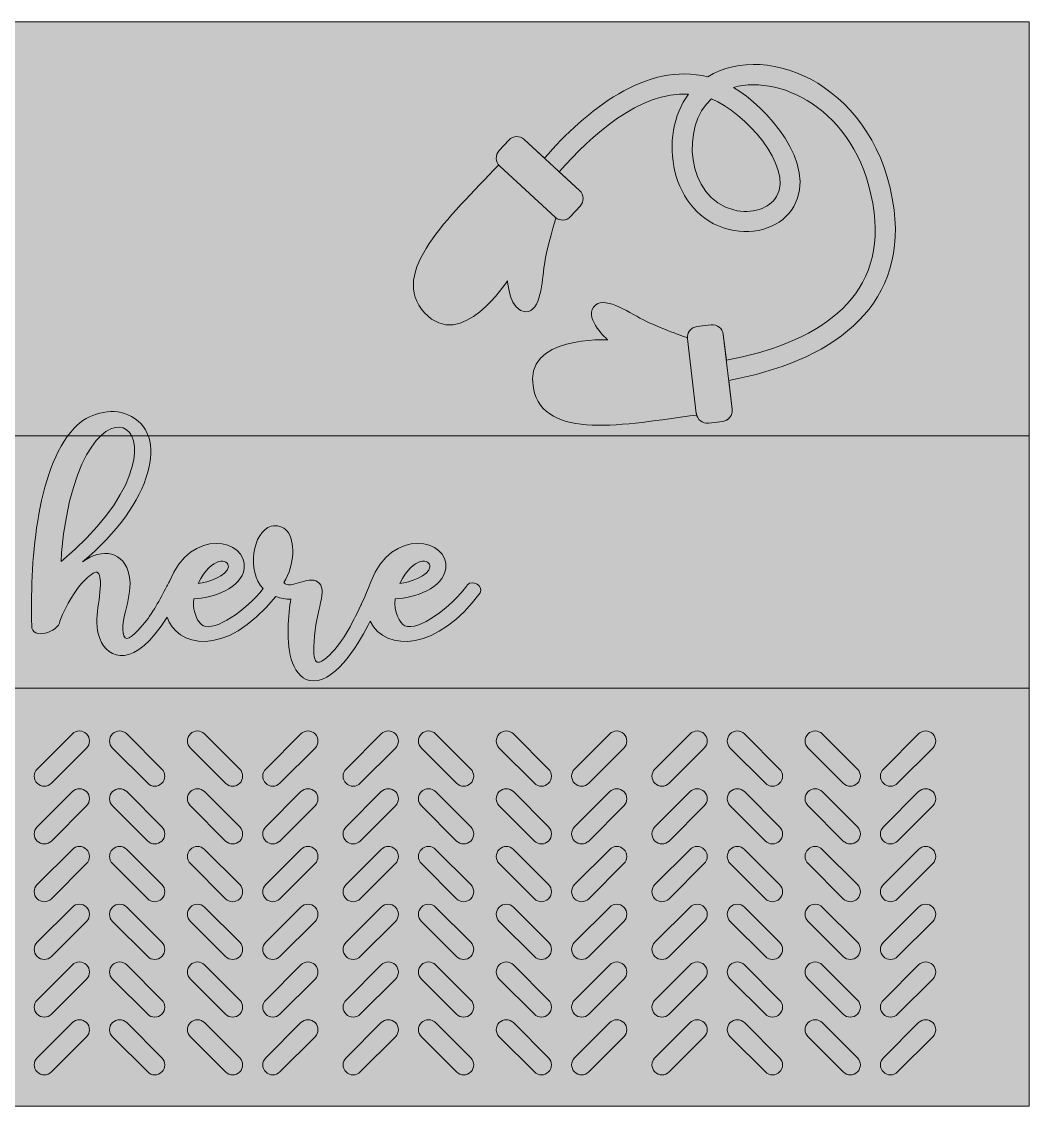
# Model space of a CAD drawing. Header units: inches. Extents: x 0 to 864, y 0 to 432.
# Drawn here: x 462.7 to 864, y 0 to 432 of the extents above; entities that cross this region are included whole.
import ezdxf

# ---------------------------------------------------------------- set-up
doc = ezdxf.new("R2010")
doc.units = ezdxf.units.IN
doc.header["$MEASUREMENT"] = 0
doc.layers.add('_U+0421_U+043B_U+043E_U+0439 1', color=7, linetype='Continuous')

# ---------------------------------------------------------------- blocks, each defined once
blk = doc.blocks.new('block 2')
at = {"layer": '_U+0421_U+043B_U+043E_U+0439 1', "true_color": 0x007a43}
h = blk.add_hatch(color=116, dxfattribs=at)
h.dxf.hatch_style = 2
edge = h.paths.add_edge_path()
edge.add_spline(control_points=[(810.13, 357.04), (803.95, 406), (759.97, 424.88), (735.94, 410.03), (711.52, 416.21), (687.45, 396.64), (670.92, 377.65), (670.92, 377.65), (662.89, 385.07), (662.89, 385.07), (661.12, 386.7), (658.37, 386.6), (656.73, 384.83), (656.73, 384.83), (652.87, 380.65), (652.87, 380.65), (651.24, 378.89), (651.34, 376.13), (653.11, 374.49), (653.11, 374.49), (652.66, 374.91), (652.66, 374.91), (632.81, 354), (608.54, 331.99), (623.17, 316.04), (637.79, 300.1), (656.15, 328.76), (656.15, 328.76), (656.15, 328.76), (657.19, 316.44), (663.42, 316.47), (669.65, 316.5), (669.87, 328.47), (670.88, 335.33), (671.9, 342.19), (675.43, 353.87), (675.43, 353.87), (675.43, 353.87), (675.27, 354.02), (675.27, 354.02), (677.04, 352.52), (679.69, 352.66), (681.28, 354.38), (681.28, 354.38), (685.14, 358.55), (685.14, 358.55), (686.77, 360.32), (686.67, 363.08), (684.9, 364.71), (684.9, 364.71), (676.83, 372.18), (676.83, 372.18), (689.55, 386.84), (708.86, 404.21), (728.32, 403.14), (715.99, 387.02), (720.79, 355.12), (744.43, 349.24), (755.04, 346.61), (765.67, 350.39), (770.29, 358.44), (779.9, 375.2), (759.18, 398.31), (746.16, 405.83), (765.84, 411.27), (797.2, 395.64), (802.19, 356.04), (806.63, 320.82), (778.4, 303.73), (743.36, 297.16), (743.36, 297.16), (742.13, 307.43), (742.13, 307.43), (741.84, 309.82), (739.67, 311.53), (737.28, 311.24), (737.28, 311.24), (731.64, 310.56), (731.64, 310.56), (729.31, 310.28), (727.65, 308.22), (727.82, 305.91), (727.82, 305.91), (727.8, 306.12), (727.8, 306.12), (727.8, 306.12), (716.27, 310.12), (710.12, 313.32), (703.97, 316.53), (694.15, 323.37), (690.46, 318.35), (686.78, 313.32), (696.15, 305.25), (696.15, 305.25), (696.15, 305.25), (662.17, 307.21), (666.5, 286.01), (670.83, 264.81), (702.89, 271.54), (731.47, 275.34), (731.47, 275.34), (731.4, 275.94), (731.4, 275.94), (731.68, 273.56), (733.85, 271.85), (736.24, 272.14), (736.24, 272.14), (741.89, 272.81), (741.89, 272.81), (744.28, 273.1), (745.99, 275.27), (745.7, 277.66), (745.7, 277.66), (744.32, 289.13), (744.32, 289.13), (783.91, 296.39), (815.16, 317.11), (810.13, 357.04)], knot_values=[0, 0, 0, 0, 1, 1, 1, 2, 2, 2, 3, 3, 3, 4, 4, 4, 5, 5, 5, 6, 6, 6, 7, 7, 7, 8, 8, 8, 9, 9, 9, 10, 10, 10, 11, 11, 11, 12, 12, 12, 13, 13, 13, 14, 14, 14, 15, 15, 15, 16, 16, 16, 17, 17, 17, 18, 18, 18, 19, 19, 19, 20, 20, 20, 21, 21, 21, 22, 22, 22, 23, 23, 23, 24, 24, 24, 25, 25, 25, 26, 26, 26, 27, 27, 27, 28, 28, 28, 29, 29, 29, 30, 30, 30, 31, 31, 31, 32, 32, 32, 33, 33, 33, 34, 34, 34, 35, 35, 35, 36, 36, 36, 37, 37, 37, 38, 38, 38, 39, 39, 39, 39], degree=3, periodic=1)
edge = h.paths.add_edge_path()
edge.add_spline(control_points=[(763.35, 362.42), (760.55, 357.53), (753.4, 355.25), (746.36, 357), (727.15, 361.77), (725.22, 390.6), (737.37, 401.21), (750.51, 396.21), (770.12, 374.23), (763.35, 362.42)], knot_values=[0, 0, 0, 0, 1, 1, 1, 2, 2, 2, 3, 3, 3, 3], degree=3, periodic=1)
at = {"layer": '_U+0421_U+043B_U+043E_U+0439 1', "true_color": 0xc10021}
h = blk.add_hatch(color=242, dxfattribs=at)
h.dxf.hatch_style = 2
edge = h.paths.add_edge_path()
edge.add_spline(control_points=[(675.43, 353.87), (675.43, 353.87), (675.27, 354.01), (675.27, 354.01), (677.04, 352.52), (679.69, 352.65), (681.28, 354.37), (681.28, 354.37), (685.14, 358.55), (685.14, 358.55), (686.77, 360.32), (686.67, 363.07), (684.9, 364.71), (684.9, 364.71), (662.89, 385.07), (662.89, 385.07), (661.12, 386.7), (658.37, 386.6), (656.73, 384.83), (656.73, 384.83), (652.87, 380.65), (652.87, 380.65), (651.24, 378.89), (651.34, 376.13), (653.11, 374.49), (653.11, 374.49), (652.66, 374.91), (652.66, 374.91), (632.81, 354), (608.54, 331.99), (623.17, 316.04), (637.8, 300.1), (656.15, 328.76), (656.15, 328.76), (656.15, 328.76), (657.19, 316.44), (663.42, 316.47), (669.65, 316.5), (669.87, 328.47), (670.88, 335.33), (671.9, 342.19), (675.43, 353.87), (675.43, 353.87)], knot_values=[0, 0, 0, 0, 1, 1, 1, 2, 2, 2, 3, 3, 3, 4, 4, 4, 5, 5, 5, 6, 6, 6, 7, 7, 7, 8, 8, 8, 9, 9, 9, 10, 10, 10, 11, 11, 11, 12, 12, 12, 13, 13, 13, 14, 14, 14, 14], degree=3, periodic=1)
at = {"layer": '_U+0421_U+043B_U+043E_U+0439 1', "true_color": 0xbbfcff}
h = blk.add_hatch(color=131, dxfattribs=at)
h.dxf.hatch_style = 2
edge = h.paths.add_edge_path()
edge.add_spline(control_points=[(675.12, 354.13), (675.12, 354.13), (653.11, 374.49), (653.11, 374.49), (651.34, 376.13), (651.23, 378.89), (652.87, 380.65), (652.87, 380.65), (656.73, 384.83), (656.73, 384.83), (658.37, 386.6), (661.12, 386.7), (662.89, 385.07), (662.89, 385.07), (684.9, 364.71), (684.9, 364.71), (686.67, 363.07), (686.77, 360.32), (685.14, 358.55), (685.14, 358.55), (681.28, 354.37), (681.28, 354.37), (679.64, 352.61), (676.88, 352.5), (675.12, 354.13)], knot_values=[0, 0, 0, 0, 1, 1, 1, 2, 2, 2, 3, 3, 3, 4, 4, 4, 5, 5, 5, 6, 6, 6, 7, 7, 7, 8, 8, 8, 8], degree=3, periodic=1)
at = {"layer": '_U+0421_U+043B_U+043E_U+0439 1', "true_color": 0xc10021}
h = blk.add_hatch(color=242, dxfattribs=at)
h.dxf.hatch_style = 2
edge = h.paths.add_edge_path()
edge.add_spline(control_points=[(745.7, 277.66), (745.7, 277.66), (742.13, 307.43), (742.13, 307.43), (741.84, 309.82), (739.67, 311.53), (737.28, 311.24), (737.28, 311.24), (731.64, 310.56), (731.64, 310.56), (729.31, 310.28), (727.65, 308.22), (727.82, 305.91), (727.82, 305.91), (727.8, 306.12), (727.8, 306.12), (727.8, 306.12), (716.27, 310.12), (710.12, 313.32), (703.97, 316.53), (694.15, 323.37), (690.47, 318.35), (686.78, 313.32), (696.15, 305.25), (696.15, 305.25), (696.15, 305.25), (662.17, 307.21), (666.5, 286.01), (670.83, 264.81), (702.89, 271.54), (731.47, 275.34), (731.47, 275.34), (731.4, 275.94), (731.4, 275.94), (731.69, 273.55), (733.85, 271.85), (736.24, 272.14), (736.24, 272.14), (741.89, 272.81), (741.89, 272.81), (744.28, 273.1), (745.98, 275.27), (745.7, 277.66)], knot_values=[0, 0, 0, 0, 1, 1, 1, 2, 2, 2, 3, 3, 3, 4, 4, 4, 5, 5, 5, 6, 6, 6, 7, 7, 7, 8, 8, 8, 9, 9, 9, 10, 10, 10, 11, 11, 11, 12, 12, 12, 13, 13, 13, 14, 14, 14, 14], degree=3, periodic=1)
at = {"layer": '_U+0421_U+043B_U+043E_U+0439 1', "true_color": 0xbbfcff}
h = blk.add_hatch(color=131, dxfattribs=at)
h.dxf.hatch_style = 2
edge = h.paths.add_edge_path()
edge.add_spline(control_points=[(727.83, 305.71), (727.83, 305.71), (731.39, 275.95), (731.39, 275.95), (731.68, 273.56), (733.85, 271.85), (736.24, 272.14), (736.24, 272.14), (741.89, 272.82), (741.89, 272.82), (744.28, 273.1), (745.98, 275.27), (745.7, 277.66), (745.7, 277.66), (742.13, 307.43), (742.13, 307.43), (741.84, 309.82), (739.67, 311.53), (737.28, 311.24), (737.28, 311.24), (731.64, 310.56), (731.64, 310.56), (729.25, 310.28), (727.54, 308.11), (727.83, 305.71)], knot_values=[0, 0, 0, 0, 1, 1, 1, 2, 2, 2, 3, 3, 3, 4, 4, 4, 5, 5, 5, 6, 6, 6, 7, 7, 7, 8, 8, 8, 8], degree=3, periodic=1)
at = {"layer": '_U+0421_U+043B_U+043E_U+0439 1', "lineweight": 0}
for points, knots in [([(810.13, 357.04), (803.95, 406), (759.97, 424.88), (735.94, 410.03), (711.52, 416.21), (687.45, 396.64), (670.92, 377.65), (670.92, 377.65), (662.89, 385.07), (662.89, 385.07), (661.12, 386.7), (658.37, 386.6), (656.73, 384.83), (656.73, 384.83), (652.87, 380.65), (652.87, 380.65), (651.24, 378.89), (651.34, 376.13), (653.11, 374.49), (653.11, 374.49), (652.66, 374.91), (652.66, 374.91), (632.81, 354), (608.54, 331.99), (623.17, 316.04), (637.79, 300.1), (656.15, 328.76), (656.15, 328.76), (656.15, 328.76), (657.19, 316.44), (663.42, 316.47), (669.65, 316.5), (669.87, 328.47), (670.88, 335.33), (671.9, 342.19), (675.43, 353.87), (675.43, 353.87), (675.43, 353.87), (675.27, 354.02), (675.27, 354.02), (677.04, 352.52), (679.69, 352.66), (681.28, 354.38), (681.28, 354.38), (685.14, 358.55), (685.14, 358.55), (686.77, 360.32), (686.67, 363.08), (684.9, 364.71), (684.9, 364.71), (676.83, 372.18), (676.83, 372.18), (689.55, 386.84), (708.86, 404.21), (728.32, 403.14), (715.99, 387.02), (720.79, 355.12), (744.43, 349.24), (755.04, 346.61), (765.67, 350.39), (770.29, 358.44), (779.9, 375.2), (759.18, 398.31), (746.16, 405.83), (765.84, 411.27), (797.2, 395.64), (802.19, 356.04), (806.63, 320.82), (778.4, 303.73), (743.36, 297.16), (743.36, 297.16), (742.13, 307.43), (742.13, 307.43), (741.84, 309.82), (739.67, 311.53), (737.28, 311.24), (737.28, 311.24), (731.64, 310.56), (731.64, 310.56), (729.31, 310.28), (727.65, 308.22), (727.82, 305.91), (727.82, 305.91), (727.8, 306.12), (727.8, 306.12), (727.8, 306.12), (716.27, 310.12), (710.12, 313.32), (703.97, 316.53), (694.15, 323.37), (690.46, 318.35), (686.78, 313.32), (696.15, 305.25), (696.15, 305.25), (696.15, 305.25), (662.17, 307.21), (666.5, 286.01), (670.83, 264.81), (702.89, 271.54), (731.47, 275.34), (731.47, 275.34), (731.4, 275.94), (731.4, 275.94), (731.68, 273.56), (733.85, 271.85), (736.24, 272.14), (736.24, 272.14), (741.89, 272.81), (741.89, 272.81), (744.28, 273.1), (745.99, 275.27), (745.7, 277.66), (745.7, 277.66), (744.32, 289.13), (744.32, 289.13), (783.91, 296.39), (815.16, 317.11), (810.13, 357.04)], [0, 0, 0, 0, 1, 1, 1, 2, 2, 2, 3, 3, 3, 4, 4, 4, 5, 5, 5, 6, 6, 6, 7, 7, 7, 8, 8, 8, 9, 9, 9, 10, 10, 10, 11, 11, 11, 12, 12, 12, 13, 13, 13, 14, 14, 14, 15, 15, 15, 16, 16, 16, 17, 17, 17, 18, 18, 18, 19, 19, 19, 20, 20, 20, 21, 21, 21, 22, 22, 22, 23, 23, 23, 24, 24, 24, 25, 25, 25, 26, 26, 26, 27, 27, 27, 28, 28, 28, 29, 29, 29, 30, 30, 30, 31, 31, 31, 32, 32, 32, 33, 33, 33, 34, 34, 34, 35, 35, 35, 36, 36, 36, 37, 37, 37, 38, 38, 38, 39, 39, 39, 39]), ([(763.35, 362.42), (760.55, 357.53), (753.4, 355.25), (746.36, 357), (727.15, 361.77), (725.22, 390.6), (737.37, 401.21), (750.51, 396.21), (770.12, 374.23), (763.35, 362.42)], [0, 0, 0, 0, 1, 1, 1, 2, 2, 2, 3, 3, 3, 3]), ([(675.43, 353.87), (675.43, 353.87), (675.27, 354.01), (675.27, 354.01), (677.04, 352.52), (679.69, 352.65), (681.28, 354.37), (681.28, 354.37), (685.14, 358.55), (685.14, 358.55), (686.77, 360.32), (686.67, 363.07), (684.9, 364.71), (684.9, 364.71), (662.89, 385.07), (662.89, 385.07), (661.12, 386.7), (658.37, 386.6), (656.73, 384.83), (656.73, 384.83), (652.87, 380.65), (652.87, 380.65), (651.24, 378.89), (651.34, 376.13), (653.11, 374.49), (653.11, 374.49), (652.66, 374.91), (652.66, 374.91), (632.81, 354), (608.54, 331.99), (623.17, 316.04), (637.8, 300.1), (656.15, 328.76), (656.15, 328.76), (656.15, 328.76), (657.19, 316.44), (663.42, 316.47), (669.65, 316.5), (669.87, 328.47), (670.88, 335.33), (671.9, 342.19), (675.43, 353.87), (675.43, 353.87)], [0, 0, 0, 0, 1, 1, 1, 2, 2, 2, 3, 3, 3, 4, 4, 4, 5, 5, 5, 6, 6, 6, 7, 7, 7, 8, 8, 8, 9, 9, 9, 10, 10, 10, 11, 11, 11, 12, 12, 12, 13, 13, 13, 14, 14, 14, 14]), ([(675.12, 354.13), (675.12, 354.13), (653.11, 374.49), (653.11, 374.49), (651.34, 376.13), (651.23, 378.89), (652.87, 380.65), (652.87, 380.65), (656.73, 384.83), (656.73, 384.83), (658.37, 386.6), (661.12, 386.7), (662.89, 385.07), (662.89, 385.07), (684.9, 364.71), (684.9, 364.71), (686.67, 363.07), (686.77, 360.32), (685.14, 358.55), (685.14, 358.55), (681.28, 354.37), (681.28, 354.37), (679.64, 352.61), (676.88, 352.5), (675.12, 354.13)], [0, 0, 0, 0, 1, 1, 1, 2, 2, 2, 3, 3, 3, 4, 4, 4, 5, 5, 5, 6, 6, 6, 7, 7, 7, 8, 8, 8, 8]), ([(745.7, 277.66), (745.7, 277.66), (742.13, 307.43), (742.13, 307.43), (741.84, 309.82), (739.67, 311.53), (737.28, 311.24), (737.28, 311.24), (731.64, 310.56), (731.64, 310.56), (729.31, 310.28), (727.65, 308.22), (727.82, 305.91), (727.82, 305.91), (727.8, 306.12), (727.8, 306.12), (727.8, 306.12), (716.27, 310.12), (710.12, 313.32), (703.97, 316.53), (694.15, 323.37), (690.47, 318.35), (686.78, 313.32), (696.15, 305.25), (696.15, 305.25), (696.15, 305.25), (662.17, 307.21), (666.5, 286.01), (670.83, 264.81), (702.89, 271.54), (731.47, 275.34), (731.47, 275.34), (731.4, 275.94), (731.4, 275.94), (731.69, 273.55), (733.85, 271.85), (736.24, 272.14), (736.24, 272.14), (741.89, 272.81), (741.89, 272.81), (744.28, 273.1), (745.98, 275.27), (745.7, 277.66)], [0, 0, 0, 0, 1, 1, 1, 2, 2, 2, 3, 3, 3, 4, 4, 4, 5, 5, 5, 6, 6, 6, 7, 7, 7, 8, 8, 8, 9, 9, 9, 10, 10, 10, 11, 11, 11, 12, 12, 12, 13, 13, 13, 14, 14, 14, 14]), ([(727.83, 305.71), (727.83, 305.71), (731.39, 275.95), (731.39, 275.95), (731.68, 273.56), (733.85, 271.85), (736.24, 272.14), (736.24, 272.14), (741.89, 272.82), (741.89, 272.82), (744.28, 273.1), (745.98, 275.27), (745.7, 277.66), (745.7, 277.66), (742.13, 307.43), (742.13, 307.43), (741.84, 309.82), (739.67, 311.53), (737.28, 311.24), (737.28, 311.24), (731.64, 310.56), (731.64, 310.56), (729.25, 310.28), (727.54, 308.11), (727.83, 305.71)], [0, 0, 0, 0, 1, 1, 1, 2, 2, 2, 3, 3, 3, 4, 4, 4, 5, 5, 5, 6, 6, 6, 7, 7, 7, 8, 8, 8, 8])]:
    blk.add_open_spline(points, degree=3, knots=knots, dxfattribs=at)
blk = doc.blocks.new('block 4')
at = {"layer": '_U+0421_U+043B_U+043E_U+0439 1', "true_color": 0x003a1e}
h = blk.add_hatch(color=118, dxfattribs=at)
h.dxf.hatch_style = 2
edge = h.paths.add_edge_path()
edge.add_spline(control_points=[(640.28, 207.74), (633.92, 198.74), (620.47, 189.03), (615.37, 191.39), (613.13, 192.43), (610.85, 196.96), (611.47, 202.15), (619.18, 202.38), (630.59, 206.47), (631.6, 214.15), (633.17, 226.06), (610.09, 230.81), (601.8, 208.92), (599.08, 202.14), (597.83, 199.59), (597.83, 199.59), (594.13, 191.95), (590.31, 184.05), (584.2, 178.71), (582.17, 176.98), (580.87, 176.65), (580.34, 176.93), (579.51, 177.35), (578.69, 179.72), (579.15, 185.03), (579.79, 197.94), (585.05, 205.84), (580.59, 208.93), (576.85, 211.52), (569.62, 205.58), (567.18, 208.6), (571.57, 215.83), (571.61, 225.28), (568.51, 229.03), (566.69, 230.92), (564.36, 231.65), (562.12, 231.03), (554.56, 228.96), (552.29, 212.92), (558.86, 206.21), (551.91, 197.39), (539.82, 189.21), (535.11, 191.39), (533.09, 192.32), (532.13, 195.04), (531.49, 197.11), (531.07, 198.46), (530.97, 200.15), (531.21, 202.15), (538.92, 202.38), (550.33, 206.47), (551.34, 214.15), (552.91, 226.06), (529.91, 230.76), (521.57, 209.01), (521.22, 208.67), (520.75, 207.65), (520.5, 207.16), (517.78, 201.83), (514.76, 196.13), (510.99, 191.77), (508.76, 189.17), (504.23, 184.09), (503.4, 187.4), (501.54, 193.84), (507.27, 203.02), (505.58, 211.35), (503.57, 221.02), (494.88, 222.71), (486.95, 216.84), (515.01, 240.19), (522.01, 268.27), (504.97, 275.47), (498.22, 278.32), (489.26, 276.09), (483.65, 270.15), (468.1, 253.38), (466.05, 214.47), (466.71, 191.47), (466.5, 185.42), (477.64, 188.92), (477.91, 193.27), (483.71, 207.57), (490.96, 213.14), (492.77, 212.72), (493.23, 212.62), (493.64, 211.86), (493.89, 210.65), (495.03, 202.91), (490.57, 194.53), (493.83, 186.33), (496.95, 177.82), (507.82, 173.96), (520.6, 194.88), (524.32, 183.59), (543.2, 177.49), (563.89, 203.1), (565.96, 202.29), (568.02, 201.9), (569.87, 201.99), (569.16, 196.67), (567.52, 184.1), (570.6, 176.64), (572.09, 172.67), (574.67, 169.44), (578.9, 169.44), (588.69, 169.44), (597.54, 185.47), (601.53, 193.21), (607.55, 180.67), (628.74, 181.55), (645.31, 204.57), (646.94, 207.02), (642.08, 210), (640.28, 207.74)], knot_values=[0, 0, 0, 0, 1, 1, 1, 2, 2, 2, 3, 3, 3, 4, 4, 4, 5, 5, 5, 6, 6, 6, 7, 7, 7, 8, 8, 8, 9, 9, 9, 10, 10, 10, 11, 11, 11, 12, 12, 12, 13, 13, 13, 14, 14, 14, 15, 15, 15, 16, 16, 16, 17, 17, 17, 18, 18, 18, 19, 19, 19, 20, 20, 20, 21, 21, 21, 22, 22, 22, 23, 23, 23, 24, 24, 24, 25, 25, 25, 26, 26, 26, 27, 27, 27, 28, 28, 28, 29, 29, 29, 30, 30, 30, 31, 31, 31, 32, 32, 32, 33, 33, 33, 34, 34, 34, 35, 35, 35, 36, 36, 36, 37, 37, 37, 38, 38, 38, 38], degree=3, periodic=1)
edge = h.paths.add_edge_path()
edge.add_spline(control_points=[(613.31, 208.22), (618.76, 219.61), (625.63, 217.9), (625.29, 214.88), (624.86, 211.1), (617.08, 208.71), (613.31, 208.22)], knot_values=[0, 0, 0, 0, 1, 1, 1, 2, 2, 2, 2], degree=3, periodic=1)
edge = h.paths.add_edge_path()
edge.add_spline(control_points=[(478.38, 217.04), (478.38, 217.04), (478.58, 220.46), (478.58, 220.46), (486.21, 304.37), (540.16, 268.44), (478.38, 217.04)], knot_values=[0, 0, 0, 0, 1, 1, 1, 2, 2, 2, 2], degree=3, periodic=1)
edge = h.paths.add_edge_path()
edge.add_spline(control_points=[(533.05, 208.22), (538.51, 219.61), (545.37, 217.9), (545.03, 214.88), (544.61, 211.1), (536.82, 208.71), (533.05, 208.22)], knot_values=[0, 0, 0, 0, 1, 1, 1, 2, 2, 2, 2], degree=3, periodic=1)
at = {"layer": '_U+0421_U+043B_U+043E_U+0439 1', "lineweight": 0}
for points, knots in [([(478.38, 217.04), (478.38, 217.04), (478.58, 220.46), (478.58, 220.46), (486.21, 304.37), (540.16, 268.44), (478.38, 217.04)], [0, 0, 0, 0, 1, 1, 1, 2, 2, 2, 2]), ([(640.28, 207.74), (633.92, 198.74), (620.47, 189.03), (615.37, 191.39), (613.13, 192.43), (610.85, 196.96), (611.47, 202.15), (619.18, 202.38), (630.59, 206.47), (631.6, 214.15), (633.17, 226.06), (610.09, 230.81), (601.8, 208.92), (599.08, 202.14), (597.83, 199.59), (597.83, 199.59), (594.13, 191.95), (590.31, 184.05), (584.2, 178.71), (582.17, 176.98), (580.87, 176.65), (580.34, 176.93), (579.51, 177.35), (578.69, 179.72), (579.15, 185.03), (579.79, 197.94), (585.05, 205.84), (580.59, 208.93), (576.85, 211.52), (569.62, 205.58), (567.18, 208.6), (571.57, 215.83), (571.61, 225.28), (568.51, 229.03), (566.69, 230.92), (564.36, 231.65), (562.12, 231.03), (554.56, 228.96), (552.29, 212.92), (558.86, 206.21), (551.91, 197.39), (539.82, 189.21), (535.11, 191.39), (533.09, 192.32), (532.13, 195.04), (531.49, 197.11), (531.07, 198.46), (530.97, 200.15), (531.21, 202.15), (538.92, 202.38), (550.33, 206.47), (551.34, 214.15), (552.91, 226.06), (529.91, 230.76), (521.57, 209.01), (521.22, 208.67), (520.75, 207.65), (520.5, 207.16), (517.78, 201.83), (514.76, 196.13), (510.99, 191.77), (508.76, 189.17), (504.23, 184.09), (503.4, 187.4), (501.54, 193.84), (507.27, 203.02), (505.58, 211.35), (503.57, 221.02), (494.88, 222.71), (486.95, 216.84), (515.01, 240.19), (522.01, 268.27), (504.97, 275.47), (498.22, 278.32), (489.26, 276.09), (483.65, 270.15), (468.1, 253.38), (466.05, 214.47), (466.71, 191.47), (466.5, 185.42), (477.64, 188.92), (477.91, 193.27), (483.71, 207.57), (490.96, 213.14), (492.77, 212.72), (493.23, 212.62), (493.64, 211.86), (493.89, 210.65), (495.03, 202.91), (490.57, 194.53), (493.83, 186.33), (496.95, 177.82), (507.82, 173.96), (520.6, 194.88), (524.32, 183.59), (543.2, 177.49), (563.89, 203.1), (565.96, 202.29), (568.02, 201.9), (569.87, 201.99), (569.16, 196.67), (567.52, 184.1), (570.6, 176.64), (572.09, 172.67), (574.67, 169.44), (578.9, 169.44), (588.69, 169.44), (597.54, 185.47), (601.53, 193.21), (607.55, 180.67), (628.74, 181.55), (645.31, 204.57), (646.94, 207.02), (642.08, 210), (640.28, 207.74)], [0, 0, 0, 0, 1, 1, 1, 2, 2, 2, 3, 3, 3, 4, 4, 4, 5, 5, 5, 6, 6, 6, 7, 7, 7, 8, 8, 8, 9, 9, 9, 10, 10, 10, 11, 11, 11, 12, 12, 12, 13, 13, 13, 14, 14, 14, 15, 15, 15, 16, 16, 16, 17, 17, 17, 18, 18, 18, 19, 19, 19, 20, 20, 20, 21, 21, 21, 22, 22, 22, 23, 23, 23, 24, 24, 24, 25, 25, 25, 26, 26, 26, 27, 27, 27, 28, 28, 28, 29, 29, 29, 30, 30, 30, 31, 31, 31, 32, 32, 32, 33, 33, 33, 34, 34, 34, 35, 35, 35, 36, 36, 36, 37, 37, 37, 38, 38, 38, 38]), ([(533.05, 208.22), (538.51, 219.61), (545.37, 217.9), (545.03, 214.88), (544.61, 211.1), (536.82, 208.71), (533.05, 208.22)], [0, 0, 0, 0, 1, 1, 1, 2, 2, 2, 2]), ([(613.31, 208.22), (618.76, 219.61), (625.63, 217.9), (625.29, 214.88), (624.86, 211.1), (617.08, 208.71), (613.31, 208.22)], [0, 0, 0, 0, 1, 1, 1, 2, 2, 2, 2])]:
    blk.add_open_spline(points, degree=3, knots=knots, dxfattribs=at)

msp = doc.modelspace()

# ---------------------------------------------------------------- hatches: boundary and pattern name
at = {"layer": '_U+0421_U+043B_U+043E_U+0439 1', "true_color": 0xe8c792}
h = msp.add_hatch(color=31, dxfattribs=at)
h.dxf.hatch_style = 2
h.paths.add_polyline_path([(0.01, 432), (864, 432), (864, 0), (0.01, 0)])
at = {"layer": '_U+0421_U+043B_U+043E_U+0439 1', "true_color": 0xfff6e6}
h = msp.add_hatch(color=7, dxfattribs=at)
h.dxf.hatch_style = 2
h.paths.add_polyline_path([(0, 267), (864, 267), (864, 166.5), (0, 166.5)])

# ---------------------------------------------------------------- linework, layer by layer
at = {"layer": '_U+0421_U+043B_U+043E_U+0439 1', "lineweight": 0}
for points in [[(0.01, 432), (864, 432), (864, 0), (0.01, 0), (0.01, 432)], [(0, 267), (0, 0), (864, 0), (864, 267), (0, 267)], [(0, 267), (864, 267), (864, 166.5), (0, 166.5), (0, 267)]]:
    msp.add_lwpolyline(points, dxfattribs=at)
for points in [[(488.55, 142.67), (488.55, 142.67), (474.55, 128.67), (474.55, 128.67), (473.77, 127.89), (472.74, 127.5), (471.72, 127.5), (470.7, 127.5), (469.67, 127.89), (468.89, 128.67), (467.33, 130.23), (467.33, 132.77), (468.89, 134.33), (468.89, 134.33), (482.89, 148.33), (482.89, 148.33), (484.45, 149.89), (486.99, 149.89), (488.55, 148.33), (490.11, 146.77), (490.11, 144.23), (488.55, 142.67)], [(518.55, 128.67), (517.77, 127.89), (516.74, 127.5), (515.72, 127.5), (514.7, 127.5), (513.67, 127.89), (512.89, 128.67), (512.89, 128.67), (498.89, 142.67), (498.89, 142.67), (497.33, 144.23), (497.33, 146.77), (498.89, 148.33), (500.45, 149.89), (502.99, 149.89), (504.55, 148.33), (504.55, 148.33), (518.55, 134.33), (518.55, 134.33), (520.11, 132.77), (520.11, 130.23), (518.55, 128.67)], [(549.55, 128.67), (548.77, 127.89), (547.74, 127.5), (546.72, 127.5), (545.7, 127.5), (544.67, 127.89), (543.89, 128.67), (543.89, 128.67), (529.89, 142.67), (529.89, 142.67), (528.33, 144.23), (528.33, 146.77), (529.89, 148.33), (531.45, 149.89), (533.99, 149.89), (535.55, 148.33), (535.55, 148.33), (549.55, 134.33), (549.55, 134.33), (551.11, 132.77), (551.11, 130.23), (549.55, 128.67)], [(579.55, 142.67), (579.55, 142.67), (565.55, 128.67), (565.55, 128.67), (564.77, 127.89), (563.74, 127.5), (562.72, 127.5), (561.7, 127.5), (560.67, 127.89), (559.89, 128.67), (558.33, 130.23), (558.33, 132.77), (559.89, 134.33), (559.89, 134.33), (573.89, 148.33), (573.89, 148.33), (575.45, 149.89), (577.99, 149.89), (579.55, 148.33), (581.11, 146.77), (581.11, 144.23), (579.55, 142.67)], [(611.55, 142.67), (611.55, 142.67), (597.55, 128.67), (597.55, 128.67), (596.77, 127.89), (595.74, 127.5), (594.72, 127.5), (593.7, 127.5), (592.67, 127.89), (591.89, 128.67), (590.33, 130.23), (590.33, 132.77), (591.89, 134.33), (591.89, 134.33), (605.89, 148.33), (605.89, 148.33), (607.45, 149.89), (609.99, 149.89), (611.55, 148.33), (613.11, 146.77), (613.11, 144.23), (611.55, 142.67)], [(641.55, 128.67), (640.77, 127.89), (639.74, 127.5), (638.72, 127.5), (637.7, 127.5), (636.67, 127.89), (635.89, 128.67), (635.89, 128.67), (621.89, 142.67), (621.89, 142.67), (620.33, 144.23), (620.33, 146.77), (621.89, 148.33), (623.45, 149.89), (625.99, 149.89), (627.55, 148.33), (627.55, 148.33), (641.55, 134.33), (641.55, 134.33), (643.11, 132.77), (643.11, 130.23), (641.55, 128.67)], [(672.55, 128.67), (671.77, 127.89), (670.74, 127.5), (669.72, 127.5), (668.7, 127.5), (667.67, 127.89), (666.89, 128.67), (666.89, 128.67), (652.89, 142.67), (652.89, 142.67), (651.33, 144.23), (651.33, 146.77), (652.89, 148.33), (654.45, 149.89), (656.99, 149.89), (658.55, 148.33), (658.55, 148.33), (672.55, 134.33), (672.55, 134.33), (674.11, 132.77), (674.11, 130.23), (672.55, 128.67)], [(702.55, 142.67), (702.55, 142.67), (688.55, 128.67), (688.55, 128.67), (687.77, 127.89), (686.74, 127.5), (685.72, 127.5), (684.7, 127.5), (683.67, 127.89), (682.89, 128.67), (681.33, 130.23), (681.33, 132.77), (682.89, 134.33), (682.89, 134.33), (696.89, 148.33), (696.89, 148.33), (698.45, 149.89), (700.99, 149.89), (702.55, 148.33), (704.11, 146.77), (704.11, 144.23), (702.55, 142.67)], [(734.55, 142.67), (734.55, 142.67), (720.55, 128.67), (720.55, 128.67), (719.77, 127.89), (718.74, 127.5), (717.72, 127.5), (716.7, 127.5), (715.67, 127.89), (714.89, 128.67), (713.33, 130.23), (713.33, 132.77), (714.89, 134.33), (714.89, 134.33), (728.89, 148.33), (728.89, 148.33), (730.45, 149.89), (732.99, 149.89), (734.55, 148.33), (736.11, 146.77), (736.11, 144.23), (734.55, 142.67)], [(764.55, 128.67), (763.77, 127.89), (762.74, 127.5), (761.72, 127.5), (760.7, 127.5), (759.67, 127.89), (758.89, 128.67), (758.89, 128.67), (744.89, 142.67), (744.89, 142.67), (743.33, 144.23), (743.33, 146.77), (744.89, 148.33), (746.45, 149.89), (748.99, 149.89), (750.55, 148.33), (750.55, 148.33), (764.55, 134.33), (764.55, 134.33), (766.11, 132.77), (766.11, 130.23), (764.55, 128.67)], [(795.55, 128.67), (794.77, 127.89), (793.74, 127.5), (792.72, 127.5), (791.7, 127.5), (790.67, 127.89), (789.89, 128.67), (789.89, 128.67), (775.89, 142.67), (775.89, 142.67), (774.33, 144.23), (774.33, 146.77), (775.89, 148.33), (777.45, 149.89), (779.99, 149.89), (781.55, 148.33), (781.55, 148.33), (795.55, 134.33), (795.55, 134.33), (797.11, 132.77), (797.11, 130.23), (795.55, 128.67)], [(825.55, 142.67), (825.55, 142.67), (811.55, 128.67), (811.55, 128.67), (810.77, 127.89), (809.74, 127.5), (808.72, 127.5), (807.7, 127.5), (806.67, 127.89), (805.89, 128.67), (804.33, 130.23), (804.33, 132.77), (805.89, 134.33), (805.89, 134.33), (819.89, 148.33), (819.89, 148.33), (821.45, 149.89), (823.99, 149.89), (825.55, 148.33), (827.11, 146.77), (827.11, 144.23), (825.55, 142.67)], [(488.55, 119.67), (488.55, 119.67), (474.55, 105.67), (474.55, 105.67), (473.77, 104.89), (472.74, 104.5), (471.72, 104.5), (470.7, 104.5), (469.67, 104.89), (468.89, 105.67), (467.33, 107.23), (467.33, 109.77), (468.89, 111.33), (468.89, 111.33), (482.89, 125.33), (482.89, 125.33), (484.45, 126.89), (486.99, 126.89), (488.55, 125.33), (490.11, 123.77), (490.11, 121.23), (488.55, 119.67)], [(518.55, 105.67), (517.77, 104.89), (516.74, 104.5), (515.72, 104.5), (514.7, 104.5), (513.67, 104.89), (512.89, 105.67), (512.89, 105.67), (498.89, 119.67), (498.89, 119.67), (497.33, 121.23), (497.33, 123.77), (498.89, 125.33), (500.45, 126.89), (502.99, 126.89), (504.55, 125.33), (504.55, 125.33), (518.55, 111.33), (518.55, 111.33), (520.11, 109.77), (520.11, 107.23), (518.55, 105.67)], [(549.55, 105.67), (548.77, 104.89), (547.74, 104.5), (546.72, 104.5), (545.7, 104.5), (544.67, 104.89), (543.89, 105.67), (543.89, 105.67), (529.89, 119.67), (529.89, 119.67), (528.33, 121.23), (528.33, 123.77), (529.89, 125.33), (531.45, 126.89), (533.99, 126.89), (535.55, 125.33), (535.55, 125.33), (549.55, 111.33), (549.55, 111.33), (551.11, 109.77), (551.11, 107.23), (549.55, 105.67)], [(579.55, 119.67), (579.55, 119.67), (565.55, 105.67), (565.55, 105.67), (564.77, 104.89), (563.74, 104.5), (562.72, 104.5), (561.7, 104.5), (560.67, 104.89), (559.89, 105.67), (558.33, 107.23), (558.33, 109.77), (559.89, 111.33), (559.89, 111.33), (573.89, 125.33), (573.89, 125.33), (575.45, 126.89), (577.99, 126.89), (579.55, 125.33), (581.11, 123.77), (581.11, 121.23), (579.55, 119.67)], [(611.55, 119.67), (611.55, 119.67), (597.55, 105.67), (597.55, 105.67), (596.77, 104.89), (595.74, 104.5), (594.72, 104.5), (593.7, 104.5), (592.67, 104.89), (591.89, 105.67), (590.33, 107.23), (590.33, 109.77), (591.89, 111.33), (591.89, 111.33), (605.89, 125.33), (605.89, 125.33), (607.45, 126.89), (609.99, 126.89), (611.55, 125.33), (613.11, 123.77), (613.11, 121.23), (611.55, 119.67)], [(641.55, 105.67), (640.77, 104.89), (639.74, 104.5), (638.72, 104.5), (637.7, 104.5), (636.67, 104.89), (635.89, 105.67), (635.89, 105.67), (621.89, 119.67), (621.89, 119.67), (620.33, 121.23), (620.33, 123.77), (621.89, 125.33), (623.45, 126.89), (625.99, 126.89), (627.55, 125.33), (627.55, 125.33), (641.55, 111.33), (641.55, 111.33), (643.11, 109.77), (643.11, 107.23), (641.55, 105.67)], [(672.55, 105.67), (671.77, 104.89), (670.74, 104.5), (669.72, 104.5), (668.7, 104.5), (667.67, 104.89), (666.89, 105.67), (666.89, 105.67), (652.89, 119.67), (652.89, 119.67), (651.33, 121.23), (651.33, 123.77), (652.89, 125.33), (654.45, 126.89), (656.99, 126.89), (658.55, 125.33), (658.55, 125.33), (672.55, 111.33), (672.55, 111.33), (674.11, 109.77), (674.11, 107.23), (672.55, 105.67)], [(702.55, 119.67), (702.55, 119.67), (688.55, 105.67), (688.55, 105.67), (687.77, 104.89), (686.74, 104.5), (685.72, 104.5), (684.7, 104.5), (683.67, 104.89), (682.89, 105.67), (681.33, 107.23), (681.33, 109.77), (682.89, 111.33), (682.89, 111.33), (696.89, 125.33), (696.89, 125.33), (698.45, 126.89), (700.99, 126.89), (702.55, 125.33), (704.11, 123.77), (704.11, 121.23), (702.55, 119.67)], [(734.55, 119.67), (734.55, 119.67), (720.55, 105.67), (720.55, 105.67), (719.77, 104.89), (718.74, 104.5), (717.72, 104.5), (716.7, 104.5), (715.67, 104.89), (714.89, 105.67), (713.33, 107.23), (713.33, 109.77), (714.89, 111.33), (714.89, 111.33), (728.89, 125.33), (728.89, 125.33), (730.45, 126.89), (732.99, 126.89), (734.55, 125.33), (736.11, 123.77), (736.11, 121.23), (734.55, 119.67)], [(764.55, 105.67), (763.77, 104.89), (762.74, 104.5), (761.72, 104.5), (760.7, 104.5), (759.67, 104.89), (758.89, 105.67), (758.89, 105.67), (744.89, 119.67), (744.89, 119.67), (743.33, 121.23), (743.33, 123.77), (744.89, 125.33), (746.45, 126.89), (748.99, 126.89), (750.55, 125.33), (750.55, 125.33), (764.55, 111.33), (764.55, 111.33), (766.11, 109.77), (766.11, 107.23), (764.55, 105.67)], [(795.55, 105.67), (794.77, 104.89), (793.74, 104.5), (792.72, 104.5), (791.7, 104.5), (790.67, 104.89), (789.89, 105.67), (789.89, 105.67), (775.89, 119.67), (775.89, 119.67), (774.33, 121.23), (774.33, 123.77), (775.89, 125.33), (777.45, 126.89), (779.99, 126.89), (781.55, 125.33), (781.55, 125.33), (795.55, 111.33), (795.55, 111.33), (797.11, 109.77), (797.11, 107.23), (795.55, 105.67)], [(825.55, 119.67), (825.55, 119.67), (811.55, 105.67), (811.55, 105.67), (810.77, 104.89), (809.74, 104.5), (808.72, 104.5), (807.7, 104.5), (806.67, 104.89), (805.89, 105.67), (804.33, 107.23), (804.33, 109.77), (805.89, 111.33), (805.89, 111.33), (819.89, 125.33), (819.89, 125.33), (821.45, 126.89), (823.99, 126.89), (825.55, 125.33), (827.11, 123.77), (827.11, 121.23), (825.55, 119.67)], [(488.55, 96.67), (488.55, 96.67), (474.55, 82.67), (474.55, 82.67), (473.77, 81.89), (472.74, 81.5), (471.72, 81.5), (470.7, 81.5), (469.67, 81.89), (468.89, 82.67), (467.33, 84.23), (467.33, 86.77), (468.89, 88.33), (468.89, 88.33), (482.89, 102.33), (482.89, 102.33), (484.45, 103.89), (486.99, 103.89), (488.55, 102.33), (490.11, 100.77), (490.11, 98.23), (488.55, 96.67)], [(518.55, 82.67), (517.77, 81.89), (516.74, 81.5), (515.72, 81.5), (514.7, 81.5), (513.67, 81.89), (512.89, 82.67), (512.89, 82.67), (498.89, 96.67), (498.89, 96.67), (497.33, 98.23), (497.33, 100.77), (498.89, 102.33), (500.45, 103.89), (502.99, 103.89), (504.55, 102.33), (504.55, 102.33), (518.55, 88.33), (518.55, 88.33), (520.11, 86.77), (520.11, 84.23), (518.55, 82.67)], [(549.55, 82.67), (548.77, 81.89), (547.74, 81.5), (546.72, 81.5), (545.7, 81.5), (544.67, 81.89), (543.89, 82.67), (543.89, 82.67), (529.89, 96.67), (529.89, 96.67), (528.33, 98.23), (528.33, 100.77), (529.89, 102.33), (531.45, 103.89), (533.99, 103.89), (535.55, 102.33), (535.55, 102.33), (549.55, 88.33), (549.55, 88.33), (551.11, 86.77), (551.11, 84.23), (549.55, 82.67)], [(579.55, 96.67), (579.55, 96.67), (565.55, 82.67), (565.55, 82.67), (564.77, 81.89), (563.74, 81.5), (562.72, 81.5), (561.7, 81.5), (560.67, 81.89), (559.89, 82.67), (558.33, 84.23), (558.33, 86.77), (559.89, 88.33), (559.89, 88.33), (573.89, 102.33), (573.89, 102.33), (575.45, 103.89), (577.99, 103.89), (579.55, 102.33), (581.11, 100.77), (581.11, 98.23), (579.55, 96.67)], [(611.55, 96.67), (611.55, 96.67), (597.55, 82.67), (597.55, 82.67), (596.77, 81.89), (595.74, 81.5), (594.72, 81.5), (593.7, 81.5), (592.67, 81.89), (591.89, 82.67), (590.33, 84.23), (590.33, 86.77), (591.89, 88.33), (591.89, 88.33), (605.89, 102.33), (605.89, 102.33), (607.45, 103.89), (609.99, 103.89), (611.55, 102.33), (613.11, 100.77), (613.11, 98.23), (611.55, 96.67)], [(641.55, 82.67), (640.77, 81.89), (639.74, 81.5), (638.72, 81.5), (637.7, 81.5), (636.67, 81.89), (635.89, 82.67), (635.89, 82.67), (621.89, 96.67), (621.89, 96.67), (620.33, 98.23), (620.33, 100.77), (621.89, 102.33), (623.45, 103.89), (625.99, 103.89), (627.55, 102.33), (627.55, 102.33), (641.55, 88.33), (641.55, 88.33), (643.11, 86.77), (643.11, 84.23), (641.55, 82.67)], [(672.55, 82.67), (671.77, 81.89), (670.74, 81.5), (669.72, 81.5), (668.7, 81.5), (667.67, 81.89), (666.89, 82.67), (666.89, 82.67), (652.89, 96.67), (652.89, 96.67), (651.33, 98.23), (651.33, 100.77), (652.89, 102.33), (654.45, 103.89), (656.99, 103.89), (658.55, 102.33), (658.55, 102.33), (672.55, 88.33), (672.55, 88.33), (674.11, 86.77), (674.11, 84.23), (672.55, 82.67)], [(702.55, 96.67), (702.55, 96.67), (688.55, 82.67), (688.55, 82.67), (687.77, 81.89), (686.74, 81.5), (685.72, 81.5), (684.7, 81.5), (683.67, 81.89), (682.89, 82.67), (681.33, 84.23), (681.33, 86.77), (682.89, 88.33), (682.89, 88.33), (696.89, 102.33), (696.89, 102.33), (698.45, 103.89), (700.99, 103.89), (702.55, 102.33), (704.11, 100.77), (704.11, 98.23), (702.55, 96.67)], [(734.55, 96.67), (734.55, 96.67), (720.55, 82.67), (720.55, 82.67), (719.77, 81.89), (718.74, 81.5), (717.72, 81.5), (716.7, 81.5), (715.67, 81.89), (714.89, 82.67), (713.33, 84.23), (713.33, 86.77), (714.89, 88.33), (714.89, 88.33), (728.89, 102.33), (728.89, 102.33), (730.45, 103.89), (732.99, 103.89), (734.55, 102.33), (736.11, 100.77), (736.11, 98.23), (734.55, 96.67)], [(764.55, 82.67), (763.77, 81.89), (762.74, 81.5), (761.72, 81.5), (760.7, 81.5), (759.67, 81.89), (758.89, 82.67), (758.89, 82.67), (744.89, 96.67), (744.89, 96.67), (743.33, 98.23), (743.33, 100.77), (744.89, 102.33), (746.45, 103.89), (748.99, 103.89), (750.55, 102.33), (750.55, 102.33), (764.55, 88.33), (764.55, 88.33), (766.11, 86.77), (766.11, 84.23), (764.55, 82.67)], [(795.55, 82.67), (794.77, 81.89), (793.74, 81.5), (792.72, 81.5), (791.7, 81.5), (790.67, 81.89), (789.89, 82.67), (789.89, 82.67), (775.89, 96.67), (775.89, 96.67), (774.33, 98.23), (774.33, 100.77), (775.89, 102.33), (777.45, 103.89), (779.99, 103.89), (781.55, 102.33), (781.55, 102.33), (795.55, 88.33), (795.55, 88.33), (797.11, 86.77), (797.11, 84.23), (795.55, 82.67)], [(825.55, 96.67), (825.55, 96.67), (811.55, 82.67), (811.55, 82.67), (810.77, 81.89), (809.74, 81.5), (808.72, 81.5), (807.7, 81.5), (806.67, 81.89), (805.89, 82.67), (804.33, 84.23), (804.33, 86.77), (805.89, 88.33), (805.89, 88.33), (819.89, 102.33), (819.89, 102.33), (821.45, 103.89), (823.99, 103.89), (825.55, 102.33), (827.11, 100.77), (827.11, 98.23), (825.55, 96.67)], [(488.55, 73.67), (488.55, 73.67), (474.55, 59.67), (474.55, 59.67), (473.77, 58.89), (472.74, 58.5), (471.72, 58.5), (470.7, 58.5), (469.67, 58.89), (468.89, 59.67), (467.33, 61.23), (467.33, 63.77), (468.89, 65.33), (468.89, 65.33), (482.89, 79.33), (482.89, 79.33), (484.45, 80.89), (486.99, 80.89), (488.55, 79.33), (490.11, 77.77), (490.11, 75.23), (488.55, 73.67)], [(518.55, 59.67), (517.77, 58.89), (516.74, 58.5), (515.72, 58.5), (514.7, 58.5), (513.67, 58.89), (512.89, 59.67), (512.89, 59.67), (498.89, 73.67), (498.89, 73.67), (497.33, 75.23), (497.33, 77.77), (498.89, 79.33), (500.45, 80.89), (502.99, 80.89), (504.55, 79.33), (504.55, 79.33), (518.55, 65.33), (518.55, 65.33), (520.11, 63.77), (520.11, 61.23), (518.55, 59.67)], [(549.55, 59.67), (548.77, 58.89), (547.74, 58.5), (546.72, 58.5), (545.7, 58.5), (544.67, 58.89), (543.89, 59.67), (543.89, 59.67), (529.89, 73.67), (529.89, 73.67), (528.33, 75.23), (528.33, 77.77), (529.89, 79.33), (531.45, 80.89), (533.99, 80.89), (535.55, 79.33), (535.55, 79.33), (549.55, 65.33), (549.55, 65.33), (551.11, 63.77), (551.11, 61.23), (549.55, 59.67)], [(579.55, 73.67), (579.55, 73.67), (565.55, 59.67), (565.55, 59.67), (564.77, 58.89), (563.74, 58.5), (562.72, 58.5), (561.7, 58.5), (560.67, 58.89), (559.89, 59.67), (558.33, 61.23), (558.33, 63.77), (559.89, 65.33), (559.89, 65.33), (573.89, 79.33), (573.89, 79.33), (575.45, 80.89), (577.99, 80.89), (579.55, 79.33), (581.11, 77.77), (581.11, 75.23), (579.55, 73.67)], [(611.55, 73.67), (611.55, 73.67), (597.55, 59.67), (597.55, 59.67), (596.77, 58.89), (595.74, 58.5), (594.72, 58.5), (593.7, 58.5), (592.67, 58.89), (591.89, 59.67), (590.33, 61.23), (590.33, 63.77), (591.89, 65.33), (591.89, 65.33), (605.89, 79.33), (605.89, 79.33), (607.45, 80.89), (609.99, 80.89), (611.55, 79.33), (613.11, 77.77), (613.11, 75.23), (611.55, 73.67)], [(641.55, 59.67), (640.77, 58.89), (639.74, 58.5), (638.72, 58.5), (637.7, 58.5), (636.67, 58.89), (635.89, 59.67), (635.89, 59.67), (621.89, 73.67), (621.89, 73.67), (620.33, 75.23), (620.33, 77.77), (621.89, 79.33), (623.45, 80.89), (625.99, 80.89), (627.55, 79.33), (627.55, 79.33), (641.55, 65.33), (641.55, 65.33), (643.11, 63.77), (643.11, 61.23), (641.55, 59.67)], [(672.55, 59.67), (671.77, 58.89), (670.74, 58.5), (669.72, 58.5), (668.7, 58.5), (667.67, 58.89), (666.89, 59.67), (666.89, 59.67), (652.89, 73.67), (652.89, 73.67), (651.33, 75.23), (651.33, 77.77), (652.89, 79.33), (654.45, 80.89), (656.99, 80.89), (658.55, 79.33), (658.55, 79.33), (672.55, 65.33), (672.55, 65.33), (674.11, 63.77), (674.11, 61.23), (672.55, 59.67)], [(702.55, 73.67), (702.55, 73.67), (688.55, 59.67), (688.55, 59.67), (687.77, 58.89), (686.74, 58.5), (685.72, 58.5), (684.7, 58.5), (683.67, 58.89), (682.89, 59.67), (681.33, 61.23), (681.33, 63.77), (682.89, 65.33), (682.89, 65.33), (696.89, 79.33), (696.89, 79.33), (698.45, 80.89), (700.99, 80.89), (702.55, 79.33), (704.11, 77.77), (704.11, 75.23), (702.55, 73.67)], [(734.55, 73.67), (734.55, 73.67), (720.55, 59.67), (720.55, 59.67), (719.77, 58.89), (718.74, 58.5), (717.72, 58.5), (716.7, 58.5), (715.67, 58.89), (714.89, 59.67), (713.33, 61.23), (713.33, 63.77), (714.89, 65.33), (714.89, 65.33), (728.89, 79.33), (728.89, 79.33), (730.45, 80.89), (732.99, 80.89), (734.55, 79.33), (736.11, 77.77), (736.11, 75.23), (734.55, 73.67)], [(764.55, 59.67), (763.77, 58.89), (762.74, 58.5), (761.72, 58.5), (760.7, 58.5), (759.67, 58.89), (758.89, 59.67), (758.89, 59.67), (744.89, 73.67), (744.89, 73.67), (743.33, 75.23), (743.33, 77.77), (744.89, 79.33), (746.45, 80.89), (748.99, 80.89), (750.55, 79.33), (750.55, 79.33), (764.55, 65.33), (764.55, 65.33), (766.11, 63.77), (766.11, 61.23), (764.55, 59.67)], [(795.55, 59.67), (794.77, 58.89), (793.74, 58.5), (792.72, 58.5), (791.7, 58.5), (790.67, 58.89), (789.89, 59.67), (789.89, 59.67), (775.89, 73.67), (775.89, 73.67), (774.33, 75.23), (774.33, 77.77), (775.89, 79.33), (777.45, 80.89), (779.99, 80.89), (781.55, 79.33), (781.55, 79.33), (795.55, 65.33), (795.55, 65.33), (797.11, 63.77), (797.11, 61.23), (795.55, 59.67)], [(825.55, 73.67), (825.55, 73.67), (811.55, 59.67), (811.55, 59.67), (810.77, 58.89), (809.74, 58.5), (808.72, 58.5), (807.7, 58.5), (806.67, 58.89), (805.89, 59.67), (804.33, 61.23), (804.33, 63.77), (805.89, 65.33), (805.89, 65.33), (819.89, 79.33), (819.89, 79.33), (821.45, 80.89), (823.99, 80.89), (825.55, 79.33), (827.11, 77.77), (827.11, 75.23), (825.55, 73.67)], [(488.55, 50.67), (488.55, 50.67), (474.55, 36.67), (474.55, 36.67), (473.77, 35.89), (472.74, 35.5), (471.72, 35.5), (470.7, 35.5), (469.67, 35.89), (468.89, 36.67), (467.33, 38.23), (467.33, 40.77), (468.89, 42.33), (468.89, 42.33), (482.89, 56.33), (482.89, 56.33), (484.45, 57.89), (486.99, 57.89), (488.55, 56.33), (490.11, 54.77), (490.11, 52.23), (488.55, 50.67)], [(518.55, 36.67), (517.77, 35.89), (516.74, 35.5), (515.72, 35.5), (514.7, 35.5), (513.67, 35.89), (512.89, 36.67), (512.89, 36.67), (498.89, 50.67), (498.89, 50.67), (497.33, 52.23), (497.33, 54.77), (498.89, 56.33), (500.45, 57.89), (502.99, 57.89), (504.55, 56.33), (504.55, 56.33), (518.55, 42.33), (518.55, 42.33), (520.11, 40.77), (520.11, 38.23), (518.55, 36.67)], [(549.55, 36.67), (548.77, 35.89), (547.74, 35.5), (546.72, 35.5), (545.7, 35.5), (544.67, 35.89), (543.89, 36.67), (543.89, 36.67), (529.89, 50.67), (529.89, 50.67), (528.33, 52.23), (528.33, 54.77), (529.89, 56.33), (531.45, 57.89), (533.99, 57.89), (535.55, 56.33), (535.55, 56.33), (549.55, 42.33), (549.55, 42.33), (551.11, 40.77), (551.11, 38.23), (549.55, 36.67)], [(579.55, 50.67), (579.55, 50.67), (565.55, 36.67), (565.55, 36.67), (564.77, 35.89), (563.74, 35.5), (562.72, 35.5), (561.7, 35.5), (560.67, 35.89), (559.89, 36.67), (558.33, 38.23), (558.33, 40.77), (559.89, 42.33), (559.89, 42.33), (573.89, 56.33), (573.89, 56.33), (575.45, 57.89), (577.99, 57.89), (579.55, 56.33), (581.11, 54.77), (581.11, 52.23), (579.55, 50.67)], [(611.55, 50.67), (611.55, 50.67), (597.55, 36.67), (597.55, 36.67), (596.77, 35.89), (595.74, 35.5), (594.72, 35.5), (593.7, 35.5), (592.67, 35.89), (591.89, 36.67), (590.33, 38.23), (590.33, 40.77), (591.89, 42.33), (591.89, 42.33), (605.89, 56.33), (605.89, 56.33), (607.45, 57.89), (609.99, 57.89), (611.55, 56.33), (613.11, 54.77), (613.11, 52.23), (611.55, 50.67)], [(641.55, 36.67), (640.77, 35.89), (639.74, 35.5), (638.72, 35.5), (637.7, 35.5), (636.67, 35.89), (635.89, 36.67), (635.89, 36.67), (621.89, 50.67), (621.89, 50.67), (620.33, 52.23), (620.33, 54.77), (621.89, 56.33), (623.45, 57.89), (625.99, 57.89), (627.55, 56.33), (627.55, 56.33), (641.55, 42.33), (641.55, 42.33), (643.11, 40.77), (643.11, 38.23), (641.55, 36.67)], [(672.55, 36.67), (671.77, 35.89), (670.74, 35.5), (669.72, 35.5), (668.7, 35.5), (667.67, 35.89), (666.89, 36.67), (666.89, 36.67), (652.89, 50.67), (652.89, 50.67), (651.33, 52.23), (651.33, 54.77), (652.89, 56.33), (654.45, 57.89), (656.99, 57.89), (658.55, 56.33), (658.55, 56.33), (672.55, 42.33), (672.55, 42.33), (674.11, 40.77), (674.11, 38.23), (672.55, 36.67)], [(702.55, 50.67), (702.55, 50.67), (688.55, 36.67), (688.55, 36.67), (687.77, 35.89), (686.74, 35.5), (685.72, 35.5), (684.7, 35.5), (683.67, 35.89), (682.89, 36.67), (681.33, 38.23), (681.33, 40.77), (682.89, 42.33), (682.89, 42.33), (696.89, 56.33), (696.89, 56.33), (698.45, 57.89), (700.99, 57.89), (702.55, 56.33), (704.11, 54.77), (704.11, 52.23), (702.55, 50.67)], [(734.55, 50.67), (734.55, 50.67), (720.55, 36.67), (720.55, 36.67), (719.77, 35.89), (718.74, 35.5), (717.72, 35.5), (716.7, 35.5), (715.67, 35.89), (714.89, 36.67), (713.33, 38.23), (713.33, 40.77), (714.89, 42.33), (714.89, 42.33), (728.89, 56.33), (728.89, 56.33), (730.45, 57.89), (732.99, 57.89), (734.55, 56.33), (736.11, 54.77), (736.11, 52.23), (734.55, 50.67)], [(764.55, 36.67), (763.77, 35.89), (762.74, 35.5), (761.72, 35.5), (760.7, 35.5), (759.67, 35.89), (758.89, 36.67), (758.89, 36.67), (744.89, 50.67), (744.89, 50.67), (743.33, 52.23), (743.33, 54.77), (744.89, 56.33), (746.45, 57.89), (748.99, 57.89), (750.55, 56.33), (750.55, 56.33), (764.55, 42.33), (764.55, 42.33), (766.11, 40.77), (766.11, 38.23), (764.55, 36.67)], [(795.55, 36.67), (794.77, 35.89), (793.74, 35.5), (792.72, 35.5), (791.7, 35.5), (790.67, 35.89), (789.89, 36.67), (789.89, 36.67), (775.89, 50.67), (775.89, 50.67), (774.33, 52.23), (774.33, 54.77), (775.89, 56.33), (777.45, 57.89), (779.99, 57.89), (781.55, 56.33), (781.55, 56.33), (795.55, 42.33), (795.55, 42.33), (797.11, 40.77), (797.11, 38.23), (795.55, 36.67)], [(825.55, 50.67), (825.55, 50.67), (811.55, 36.67), (811.55, 36.67), (810.77, 35.89), (809.74, 35.5), (808.72, 35.5), (807.7, 35.5), (806.67, 35.89), (805.89, 36.67), (804.33, 38.23), (804.33, 40.77), (805.89, 42.33), (805.89, 42.33), (819.89, 56.33), (819.89, 56.33), (821.45, 57.89), (823.99, 57.89), (825.55, 56.33), (827.11, 54.77), (827.11, 52.23), (825.55, 50.67)], [(488.55, 27.67), (488.55, 27.67), (474.55, 13.67), (474.55, 13.67), (473.77, 12.89), (472.74, 12.5), (471.72, 12.5), (470.7, 12.5), (469.67, 12.89), (468.89, 13.67), (467.33, 15.23), (467.33, 17.77), (468.89, 19.33), (468.89, 19.33), (482.89, 33.33), (482.89, 33.33), (484.45, 34.89), (486.99, 34.89), (488.55, 33.33), (490.11, 31.77), (490.11, 29.23), (488.55, 27.67)], [(518.55, 13.67), (517.77, 12.89), (516.74, 12.5), (515.72, 12.5), (514.7, 12.5), (513.67, 12.89), (512.89, 13.67), (512.89, 13.67), (498.89, 27.67), (498.89, 27.67), (497.33, 29.23), (497.33, 31.77), (498.89, 33.33), (500.45, 34.89), (502.99, 34.89), (504.55, 33.33), (504.55, 33.33), (518.55, 19.33), (518.55, 19.33), (520.11, 17.77), (520.11, 15.23), (518.55, 13.67)], [(549.55, 13.67), (548.77, 12.89), (547.74, 12.5), (546.72, 12.5), (545.7, 12.5), (544.67, 12.89), (543.89, 13.67), (543.89, 13.67), (529.89, 27.67), (529.89, 27.67), (528.33, 29.23), (528.33, 31.77), (529.89, 33.33), (531.45, 34.89), (533.99, 34.89), (535.55, 33.33), (535.55, 33.33), (549.55, 19.33), (549.55, 19.33), (551.11, 17.77), (551.11, 15.23), (549.55, 13.67)], [(579.55, 27.67), (579.55, 27.67), (565.55, 13.67), (565.55, 13.67), (564.77, 12.89), (563.74, 12.5), (562.72, 12.5), (561.7, 12.5), (560.67, 12.89), (559.89, 13.67), (558.33, 15.23), (558.33, 17.77), (559.89, 19.33), (559.89, 19.33), (573.89, 33.33), (573.89, 33.33), (575.45, 34.89), (577.99, 34.89), (579.55, 33.33), (581.11, 31.77), (581.11, 29.23), (579.55, 27.67)], [(611.55, 27.67), (611.55, 27.67), (597.55, 13.67), (597.55, 13.67), (596.77, 12.89), (595.74, 12.5), (594.72, 12.5), (593.7, 12.5), (592.67, 12.89), (591.89, 13.67), (590.33, 15.23), (590.33, 17.77), (591.89, 19.33), (591.89, 19.33), (605.89, 33.33), (605.89, 33.33), (607.45, 34.89), (609.99, 34.89), (611.55, 33.33), (613.11, 31.77), (613.11, 29.23), (611.55, 27.67)], [(641.55, 13.67), (640.77, 12.89), (639.74, 12.5), (638.72, 12.5), (637.7, 12.5), (636.67, 12.89), (635.89, 13.67), (635.89, 13.67), (621.89, 27.67), (621.89, 27.67), (620.33, 29.23), (620.33, 31.77), (621.89, 33.33), (623.45, 34.89), (625.99, 34.89), (627.55, 33.33), (627.55, 33.33), (641.55, 19.33), (641.55, 19.33), (643.11, 17.77), (643.11, 15.23), (641.55, 13.67)], [(672.55, 13.67), (671.77, 12.89), (670.74, 12.5), (669.72, 12.5), (668.7, 12.5), (667.67, 12.89), (666.89, 13.67), (666.89, 13.67), (652.89, 27.67), (652.89, 27.67), (651.33, 29.23), (651.33, 31.77), (652.89, 33.33), (654.45, 34.89), (656.99, 34.89), (658.55, 33.33), (658.55, 33.33), (672.55, 19.33), (672.55, 19.33), (674.11, 17.77), (674.11, 15.23), (672.55, 13.67)], [(702.55, 27.67), (702.55, 27.67), (688.55, 13.67), (688.55, 13.67), (687.77, 12.89), (686.74, 12.5), (685.72, 12.5), (684.7, 12.5), (683.67, 12.89), (682.89, 13.67), (681.33, 15.23), (681.33, 17.77), (682.89, 19.33), (682.89, 19.33), (696.89, 33.33), (696.89, 33.33), (698.45, 34.89), (700.99, 34.89), (702.55, 33.33), (704.11, 31.77), (704.11, 29.23), (702.55, 27.67)], [(734.55, 27.67), (734.55, 27.67), (720.55, 13.67), (720.55, 13.67), (719.77, 12.89), (718.74, 12.5), (717.72, 12.5), (716.7, 12.5), (715.67, 12.89), (714.89, 13.67), (713.33, 15.23), (713.33, 17.77), (714.89, 19.33), (714.89, 19.33), (728.89, 33.33), (728.89, 33.33), (730.45, 34.89), (732.99, 34.89), (734.55, 33.33), (736.11, 31.77), (736.11, 29.23), (734.55, 27.67)], [(764.55, 13.67), (763.77, 12.89), (762.74, 12.5), (761.72, 12.5), (760.7, 12.5), (759.67, 12.89), (758.89, 13.67), (758.89, 13.67), (744.89, 27.67), (744.89, 27.67), (743.33, 29.23), (743.33, 31.77), (744.89, 33.33), (746.45, 34.89), (748.99, 34.89), (750.55, 33.33), (750.55, 33.33), (764.55, 19.33), (764.55, 19.33), (766.11, 17.77), (766.11, 15.23), (764.55, 13.67)], [(795.55, 13.67), (794.77, 12.89), (793.74, 12.5), (792.72, 12.5), (791.7, 12.5), (790.67, 12.89), (789.89, 13.67), (789.89, 13.67), (775.89, 27.67), (775.89, 27.67), (774.33, 29.23), (774.33, 31.77), (775.89, 33.33), (777.45, 34.89), (779.99, 34.89), (781.55, 33.33), (781.55, 33.33), (795.55, 19.33), (795.55, 19.33), (797.11, 17.77), (797.11, 15.23), (795.55, 13.67)], [(825.55, 27.67), (825.55, 27.67), (811.55, 13.67), (811.55, 13.67), (810.77, 12.89), (809.74, 12.5), (808.72, 12.5), (807.7, 12.5), (806.67, 12.89), (805.89, 13.67), (804.33, 15.23), (804.33, 17.77), (805.89, 19.33), (805.89, 19.33), (819.89, 33.33), (819.89, 33.33), (821.45, 34.89), (823.99, 34.89), (825.55, 33.33), (827.11, 31.77), (827.11, 29.23), (825.55, 27.67)]]:
    msp.add_open_spline(points, degree=3, knots=[0, 0, 0, 0, 1, 1, 1, 2, 2, 2, 3, 3, 3, 4, 4, 4, 5, 5, 5, 6, 6, 6, 7, 7, 7, 7], dxfattribs=at)

# ---------------------------------------------------------------- block references
at = {"layer": '_U+0421_U+043B_U+043E_U+0439 1'}
for name in ['block 2', 'block 4']:
    msp.add_blockref(name, (0, 0), dxfattribs=at)

doc.saveas('drawing.dxf')
